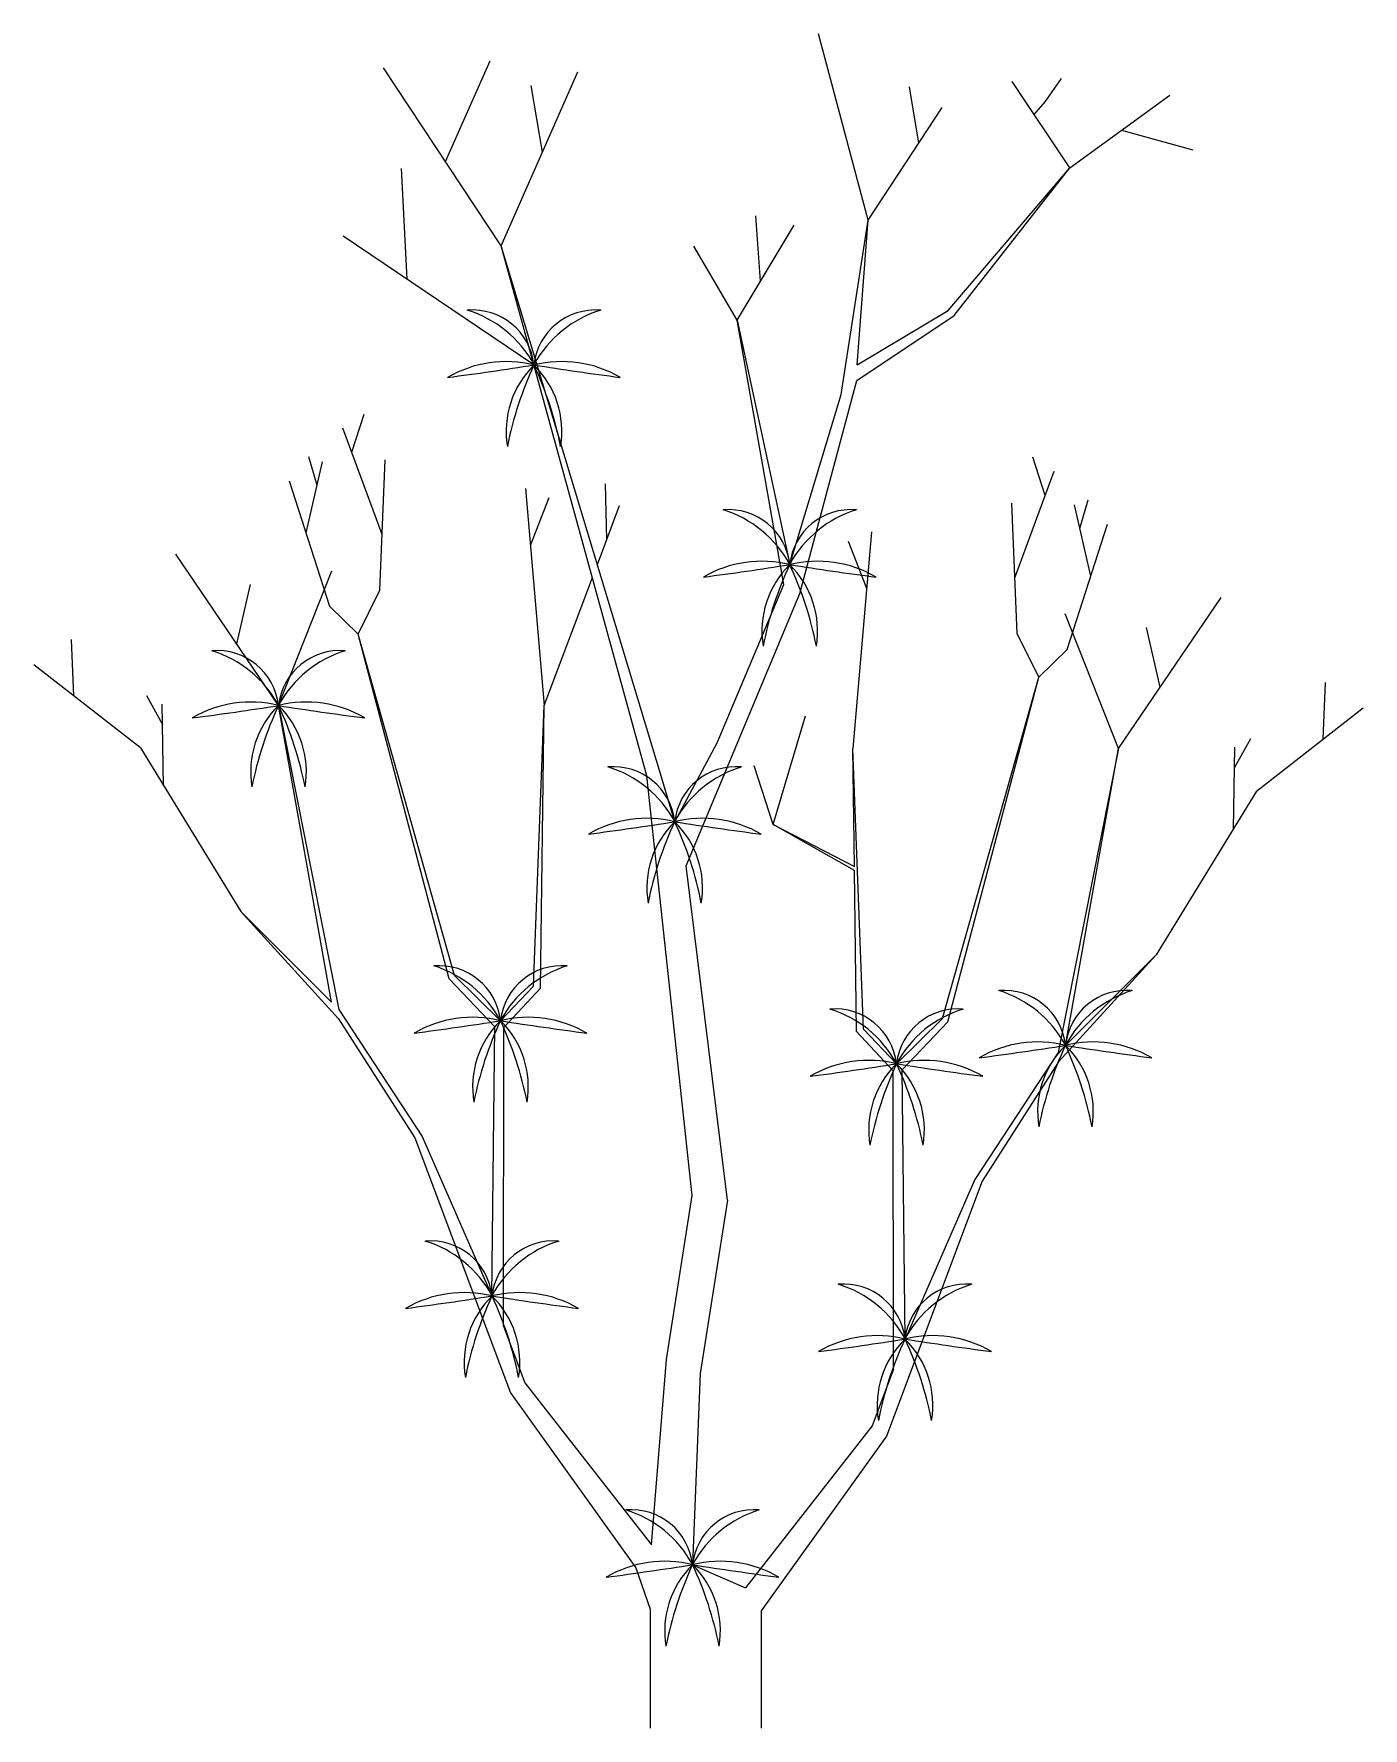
# Model space of a CAD drawing. Header units: millimetres. Extents: x 449.062 to 449.831, y 2607.516 to 2608.497.
import ezdxf

# ---------------------------------------------------------------- set-up
doc = ezdxf.new("R2010")
doc.units = ezdxf.units.MM
doc.header["$LTSCALE"] = 10
doc.layers.add('Vegetais', color=94, linetype='Continuous')

msp = doc.modelspace()

# ---------------------------------------------------------------- linework, layer by layer
at = {"layer": 'Vegetais'}
for p, q in [((449.54449, 2608.38873), (449.51571, 2608.49651)), ((449.29991, 2608.42267), (449.3258, 2608.4809)), ((449.33216, 2608.37393), (449.26399, 2608.47694)), ((449.33216, 2608.37393), (449.37651, 2608.47456)), ((449.64672, 2608.45714), (449.65623, 2608.4706)), ((449.35601, 2608.42804), (449.34957, 2608.46664)), ((449.57371, 2608.43327), (449.56827, 2608.46585)), ((449.66099, 2608.41895), (449.6277, 2608.46902)), ((449.66099, 2608.41895), (449.71883, 2608.4611)), ((449.54449, 2608.38873), (449.58729, 2608.45397)), ((449.64043, 2608.44988), (449.64672, 2608.45714)), ((449.69092, 2608.44076), (449.7323, 2608.42942)), ((449.27769, 2608.35455), (449.27441, 2608.41856)), ((449.5906, 2608.33653), (449.66099, 2608.41895)), ((449.59425, 2608.33359), (449.66099, 2608.41895)), ((449.46863, 2608.33096), (449.50171, 2608.38586)), ((449.48216, 2608.35341), (449.47953, 2608.3912)), ((449.35112, 2608.30497), (449.24075, 2608.3795)), ((449.46863, 2608.33096), (449.4436, 2608.37368)), ((449.24571, 2608.25443), (449.25293, 2608.2765)), ((449.26328, 2608.20683), (449.24052, 2608.26848)), ((449.21936, 2608.20781), (449.2288, 2608.24901)), ((449.22565, 2608.23527), (449.22084, 2608.2518)), ((449.26193, 2608.1746), (449.26509, 2608.25005)), ((449.64685, 2608.22949), (449.63963, 2608.25156)), ((449.23294, 2608.16533), (449.20977, 2608.23777)), ((449.39231, 2608.23615), (449.39314, 2608.20373)), ((449.62928, 2608.18189), (449.65204, 2608.24354)), ((449.35969, 2608.22805), (449.34903, 2608.20083)), ((449.63063, 2608.14966), (449.62747, 2608.22511)), ((449.66691, 2608.21033), (449.67171, 2608.22686)), ((449.3878, 2608.18957), (449.40064, 2608.2236)), ((449.6732, 2608.18287), (449.66376, 2608.22407)), ((449.54633, 2608.20849), (449.53556, 2608.083)), ((449.65962, 2608.14039), (449.68278, 2608.21284)), ((449.20335, 2608.10797), (449.14399, 2608.19542)), ((449.53287, 2608.20311), (449.54353, 2608.17589)), ((449.20335, 2608.10797), (449.2342, 2608.18593)), ((449.17919, 2608.14356), (449.18718, 2608.17797)), ((449.2494, 2608.14922), (449.26193, 2608.1746)), ((449.68921, 2608.08303), (449.74857, 2608.17048)), ((449.2494, 2608.14922), (449.23294, 2608.16533)), ((449.68921, 2608.08303), (449.65836, 2608.16099)), ((449.64316, 2608.12428), (449.63063, 2608.14966)), ((449.71337, 2608.11862), (449.70537, 2608.15303)), ((449.08497, 2608.11352), (449.08369, 2608.14622)), ((449.64316, 2608.12428), (449.65962, 2608.14039)), ((449.12347, 2608.08344), (449.06185, 2608.13157)), ((449.80759, 2608.08858), (449.80887, 2608.12128)), ((449.12707, 2608.11367), (449.13621, 2608.09696)), ((449.13691, 2608.06144), (449.13597, 2608.10879)), ((449.48938, 2608.03917), (449.50816, 2608.102)), ((449.76909, 2608.0585), (449.8307, 2608.10663)), ((449.76549, 2608.08873), (449.75635, 2608.07202)), ((449.12344, 2608.08341), (449.1815, 2607.98871)), ((449.43251, 2608.04075), (449.45706, 2608.08637)), ((449.75564, 2608.0365), (449.75658, 2608.08385)), ((449.48938, 2608.03917), (449.47854, 2608.07312)), ((449.43251, 2608.04075), (449.42493, 2608.06653)), ((449.33173, 2607.92563), (449.3052, 2607.95178)), ((449.3284, 2607.92216), (449.30209, 2607.94987)), ((449.33173, 2607.92563), (449.3509, 2607.94557)), ((449.33361, 2607.92164), (449.35494, 2607.94437)), ((449.56082, 2607.90069), (449.58736, 2607.92684)), ((449.56416, 2607.89722), (449.59047, 2607.92493)), ((449.55895, 2607.8967), (449.53762, 2607.91943)), ((449.56082, 2607.90069), (449.54166, 2607.92063)), ((449.33346, 2607.74888), (449.34583, 2607.71621))]:
    msp.add_line(p, q, dxfattribs=at)
at = {"layer": 'Vegetais', "color": 34}
for p, q in [((449.5288, 2608.2879), (449.54449, 2608.38873)), ((449.53807, 2608.30499), (449.54449, 2608.38873)), ((449.42493, 2608.06653), (449.33216, 2608.37393)), ((449.41647, 2608.06725), (449.33216, 2608.37393)), ((449.53792, 2608.29603), (449.59425, 2608.33359)), ((449.53807, 2608.30499), (449.5906, 2608.33653)), ((449.49559, 2608.17804), (449.46863, 2608.33096)), ((449.46863, 2608.33096), (449.49905, 2608.18947)), ((449.50485, 2608.1727), (449.53792, 2608.29603)), ((449.49905, 2608.18947), (449.5288, 2608.2879)), ((449.34623, 2608.23343), (449.35699, 2608.10794)), ((449.35699, 2608.10794), (449.38493, 2608.18197)), ((449.45706, 2608.08637), (449.49559, 2608.17804)), ((449.43911, 2608.01519), (449.50485, 2608.1727)), ((449.3052, 2607.95178), (449.2494, 2608.14922)), ((449.30209, 2607.94987), (449.2494, 2608.14922)), ((449.58736, 2607.92684), (449.64316, 2608.12428)), ((449.59047, 2607.92493), (449.64316, 2608.12428)), ((449.20335, 2608.10797), (449.23818, 2607.93215)), ((449.23402, 2607.9363), (449.20335, 2608.10797)), ((449.3509, 2607.94557), (449.35699, 2608.10794)), ((449.35494, 2607.94437), (449.35699, 2608.10794)), ((449.53642, 2608.01487), (449.53556, 2608.083)), ((449.54166, 2607.92063), (449.53556, 2608.083)), ((449.68921, 2608.08303), (449.65437, 2607.90721)), ((449.65854, 2607.91136), (449.68921, 2608.08303)), ((449.4427, 2607.82456), (449.41647, 2608.06725)), ((449.76912, 2608.05847), (449.71106, 2607.96377)), ((449.53645, 2608.01248), (449.48938, 2608.03917)), ((449.48938, 2608.03917), (449.53642, 2608.01487)), ((449.46301, 2607.82177), (449.43911, 2608.01519)), ((449.53762, 2607.91943), (449.53645, 2608.01248)), ((449.1815, 2607.98871), (449.23402, 2607.9363)), ((449.1815, 2607.98871), (449.23813, 2607.92674)), ((449.71106, 2607.96377), (449.65443, 2607.9018)), ((449.71106, 2607.96377), (449.65854, 2607.91136)), ((449.23818, 2607.93215), (449.28651, 2607.85866)), ((449.23813, 2607.92674), (449.28215, 2607.85778)), ((449.32683, 2607.76639), (449.3284, 2607.92216)), ((449.33346, 2607.74888), (449.33361, 2607.92164)), ((449.65437, 2607.90721), (449.60605, 2607.83372)), ((449.65443, 2607.9018), (449.61041, 2607.83284)), ((449.5591, 2607.72394), (449.55895, 2607.8967)), ((449.56573, 2607.74146), (449.56416, 2607.89722)), ((449.28215, 2607.85778), (449.33759, 2607.7103)), ((449.28651, 2607.85866), (449.32683, 2607.76639)), ((449.61041, 2607.83284), (449.55497, 2607.68536)), ((449.60605, 2607.83372), (449.56573, 2607.74146)), ((449.42782, 2607.72964), (449.4427, 2607.82456)), ((449.46301, 2607.82177), (449.44724, 2607.72154)), ((449.41908, 2607.62243), (449.42782, 2607.72964)), ((449.34583, 2607.71621), (449.41908, 2607.62243)), ((449.44724, 2607.72154), (449.44284, 2607.61092)), ((449.5591, 2607.72394), (449.54673, 2607.69127)), ((449.33759, 2607.7103), (449.41, 2607.60912)), ((449.54673, 2607.69127), (449.47348, 2607.59749)), ((449.55497, 2607.68536), (449.48256, 2607.58418)), ((449.41, 2607.60912), (449.41832, 2607.58514)), ((449.44284, 2607.61092), (449.47348, 2607.59749)), ((449.41832, 2607.58514), (449.41832, 2607.51637)), ((449.48256, 2607.58418), (449.48256, 2607.51637))]:
    msp.add_line(p, q, dxfattribs=at)
at = {"layer": 'Vegetais'}
for centre, radius, start, end in [((449.31558, 2608.30103), 0.03575, 6.3199, 94.88421), ((449.29313, 2608.27355), 0.06603, 28.70757, 72.90548), ((449.38666, 2608.30103), 0.03575, 85.11579, 173.6801), ((449.40911, 2608.27355), 0.06603, 107.09452, 151.29243), ((449.33505, 2608.23977), 0.06716, 76.15018, 120.28898), ((449.05437, 2610.18283), 1.90116, 277.45912, 278.98003), ((449.38876, 2608.2666), 0.05374, 134.44734, 189.39441), ((449.53458, 2608.219), 0.2026, 154.89133, 168.95042), ((449.3672, 2608.23977), 0.06716, 59.71102, 103.84982), ((449.31349, 2608.2666), 0.05374, 350.60559, 45.55266), ((449.16767, 2608.219), 0.2026, 11.04958, 25.10867), ((449.64787, 2610.18283), 1.90116, 261.01997, 262.54088), ((449.46351, 2608.18554), 0.03575, 6.3199, 94.88421), ((449.44106, 2608.15805), 0.06603, 28.70757, 72.90548), ((449.53459, 2608.18554), 0.03575, 85.11579, 173.6801), ((449.55704, 2608.15805), 0.06603, 107.09452, 151.29243), ((449.48298, 2608.12427), 0.06716, 76.15018, 120.28898), ((449.2023, 2610.06733), 1.90116, 277.45912, 278.98003), ((449.53669, 2608.15111), 0.05374, 134.44734, 189.39441), ((449.68251, 2608.1035), 0.2026, 154.89133, 168.95042), ((449.51513, 2608.12427), 0.06716, 59.71102, 103.84982), ((449.46142, 2608.15111), 0.05374, 350.60559, 45.55266), ((449.3156, 2608.1035), 0.2026, 11.04958, 25.10867), ((449.7958, 2610.06733), 1.90116, 261.01997, 262.54088), ((449.16781, 2608.10403), 0.03575, 6.3199, 94.88421), ((449.14536, 2608.07654), 0.06603, 28.70757, 72.90548), ((449.23888, 2608.10403), 0.03575, 85.11579, 173.6801), ((449.26134, 2608.07654), 0.06603, 107.09452, 151.29243), ((449.18727, 2608.04277), 0.06716, 76.15018, 120.28898), ((448.90659, 2609.98583), 1.90116, 277.45912, 278.98003), ((449.24098, 2608.0696), 0.05374, 134.44734, 189.39441), ((449.3868, 2608.022), 0.2026, 154.89133, 168.95042), ((449.21942, 2608.04277), 0.06716, 59.71102, 103.84982), ((449.16571, 2608.0696), 0.05374, 350.60559, 45.55266), ((449.01989, 2608.022), 0.2026, 11.04958, 25.10867), ((449.5001, 2609.98583), 1.90116, 261.01997, 262.54088), ((449.39698, 2608.03682), 0.03575, 6.3199, 94.88421), ((449.37452, 2608.00933), 0.06603, 28.70757, 72.90548), ((449.46805, 2608.03682), 0.03575, 85.11579, 173.6801), ((449.4905, 2608.00933), 0.06603, 107.09452, 151.29243), ((449.41644, 2607.97555), 0.06716, 76.15018, 120.28898), ((449.13576, 2609.91861), 1.90116, 277.45912, 278.98003), ((449.47015, 2608.00239), 0.05374, 134.44734, 189.39441), ((449.61597, 2607.95478), 0.2026, 154.89133, 168.95042), ((449.44859, 2607.97555), 0.06716, 59.71102, 103.84982), ((449.39488, 2608.00239), 0.05374, 350.60559, 45.55266), ((449.24906, 2607.95478), 0.2026, 11.04958, 25.10867), ((449.72927, 2609.91861), 1.90116, 261.01997, 262.54088), ((449.2962, 2607.9217), 0.03575, 6.3199, 94.88421), ((449.27374, 2607.89421), 0.06603, 28.70757, 72.90548), ((449.36727, 2607.9217), 0.03575, 85.11579, 173.6801), ((449.38972, 2607.89421), 0.06603, 107.09452, 151.29243), ((449.623, 2607.90743), 0.03575, 6.3199, 94.88421), ((449.60055, 2607.87994), 0.06603, 28.70757, 72.90548), ((449.69407, 2607.90743), 0.03575, 85.11579, 173.6801), ((449.71653, 2607.87994), 0.06603, 107.09452, 151.29243), ((449.52529, 2607.89676), 0.03575, 6.3199, 94.88421), ((449.50283, 2607.86927), 0.06603, 28.70757, 72.90548), ((449.59636, 2607.89676), 0.03575, 85.11579, 173.6801), ((449.61881, 2607.86927), 0.06603, 107.09452, 151.29243), ((449.31566, 2607.86043), 0.06716, 76.15018, 120.28898), ((449.03498, 2609.80349), 1.90116, 277.45912, 278.98003), ((449.36937, 2607.88726), 0.05374, 134.44734, 189.39441), ((449.51519, 2607.83966), 0.2026, 154.89133, 168.95042), ((449.34781, 2607.86043), 0.06716, 59.71102, 103.84982), ((449.2941, 2607.88726), 0.05374, 350.60559, 45.55266), ((449.14828, 2607.83966), 0.2026, 11.04958, 25.10867), ((449.62849, 2609.80349), 1.90116, 261.01997, 262.54088), ((449.64246, 2607.84616), 0.06716, 76.15018, 120.28898), ((449.36179, 2609.78922), 1.90116, 277.45912, 278.98003), ((449.69617, 2607.87299), 0.05374, 134.44734, 189.39441), ((449.84199, 2607.82539), 0.2026, 154.89133, 168.95042), ((449.67461, 2607.84616), 0.06716, 59.71102, 103.84982), ((449.6209, 2607.87299), 0.05374, 350.60559, 45.55266), ((449.47508, 2607.82539), 0.2026, 11.04958, 25.10867), ((449.95529, 2609.78922), 1.90116, 261.01997, 262.54088), ((449.54475, 2607.83549), 0.06716, 76.15018, 120.28898), ((449.5769, 2607.83549), 0.06716, 59.71102, 103.84982), ((449.26407, 2609.77855), 1.90116, 277.45912, 278.98003), ((449.59846, 2607.86233), 0.05374, 134.44734, 189.39441), ((449.74428, 2607.81472), 0.2026, 154.89133, 168.95042), ((449.52319, 2607.86233), 0.05374, 350.60559, 45.55266), ((449.37737, 2607.81472), 0.2026, 11.04958, 25.10867), ((449.85758, 2609.77855), 1.90116, 261.01997, 262.54088), ((449.29129, 2607.76246), 0.03575, 6.3199, 94.88421), ((449.26884, 2607.73497), 0.06603, 28.70757, 72.90548), ((449.36237, 2607.76246), 0.03575, 85.11579, 173.6801), ((449.38482, 2607.73497), 0.06603, 107.09452, 151.29243), ((449.31076, 2607.70119), 0.06716, 76.15018, 120.28898), ((449.03008, 2609.64425), 1.90116, 277.45912, 278.98003), ((449.36447, 2607.72803), 0.05374, 134.44734, 189.39441), ((449.51029, 2607.68042), 0.2026, 154.89133, 168.95042), ((449.34291, 2607.70119), 0.06716, 59.71102, 103.84982), ((449.2892, 2607.72803), 0.05374, 350.60559, 45.55266), ((449.14338, 2607.68042), 0.2026, 11.04958, 25.10867), ((449.62358, 2609.64425), 1.90116, 261.01997, 262.54088), ((449.53019, 2607.73752), 0.03575, 6.3199, 94.88421), ((449.50774, 2607.71003), 0.06603, 28.70757, 72.90548), ((449.60126, 2607.73752), 0.03575, 85.11579, 173.6801), ((449.62372, 2607.71003), 0.06603, 107.09452, 151.29243), ((449.54965, 2607.67625), 0.06716, 76.15018, 120.28898), ((449.26897, 2609.61931), 1.90116, 277.45912, 278.98003), ((449.5818, 2607.67625), 0.06716, 59.71102, 103.84982), ((449.52809, 2607.70309), 0.05374, 350.60559, 45.55266), ((449.38227, 2607.65548), 0.2026, 11.04958, 25.10867), ((449.86248, 2609.61931), 1.90116, 261.01997, 262.54088), ((449.4073, 2607.60698), 0.03575, 6.3199, 94.88421), ((449.38485, 2607.57949), 0.06603, 28.70757, 72.90548), ((449.47838, 2607.60698), 0.03575, 85.11579, 173.6801), ((449.50083, 2607.57949), 0.06603, 107.09452, 151.29243), ((449.42677, 2607.54571), 0.06716, 76.15018, 120.28898), ((449.14609, 2609.48877), 1.90116, 277.45912, 278.98003), ((449.45892, 2607.54571), 0.06716, 59.71102, 103.84982), ((449.73959, 2609.48877), 1.90116, 261.01997, 262.54088)]:
    msp.add_arc(centre, radius, start, end, dxfattribs=at)
at = {"layer": 'Vegetais', "color": 34}
for centre, radius, start, end in [((449.60336, 2607.70309), 0.05374, 134.44734, 189.39441), ((449.74918, 2607.65548), 0.2026, 154.89133, 168.95042), ((449.48048, 2607.57255), 0.05374, 134.44734, 189.39441), ((449.6263, 2607.52495), 0.2026, 154.89133, 168.95042), ((449.40521, 2607.57255), 0.05374, 350.60559, 45.55266), ((449.25938, 2607.52495), 0.2026, 11.04958, 25.10867)]:
    msp.add_arc(centre, radius, start, end, dxfattribs=at)

doc.saveas('drawing.dxf')
